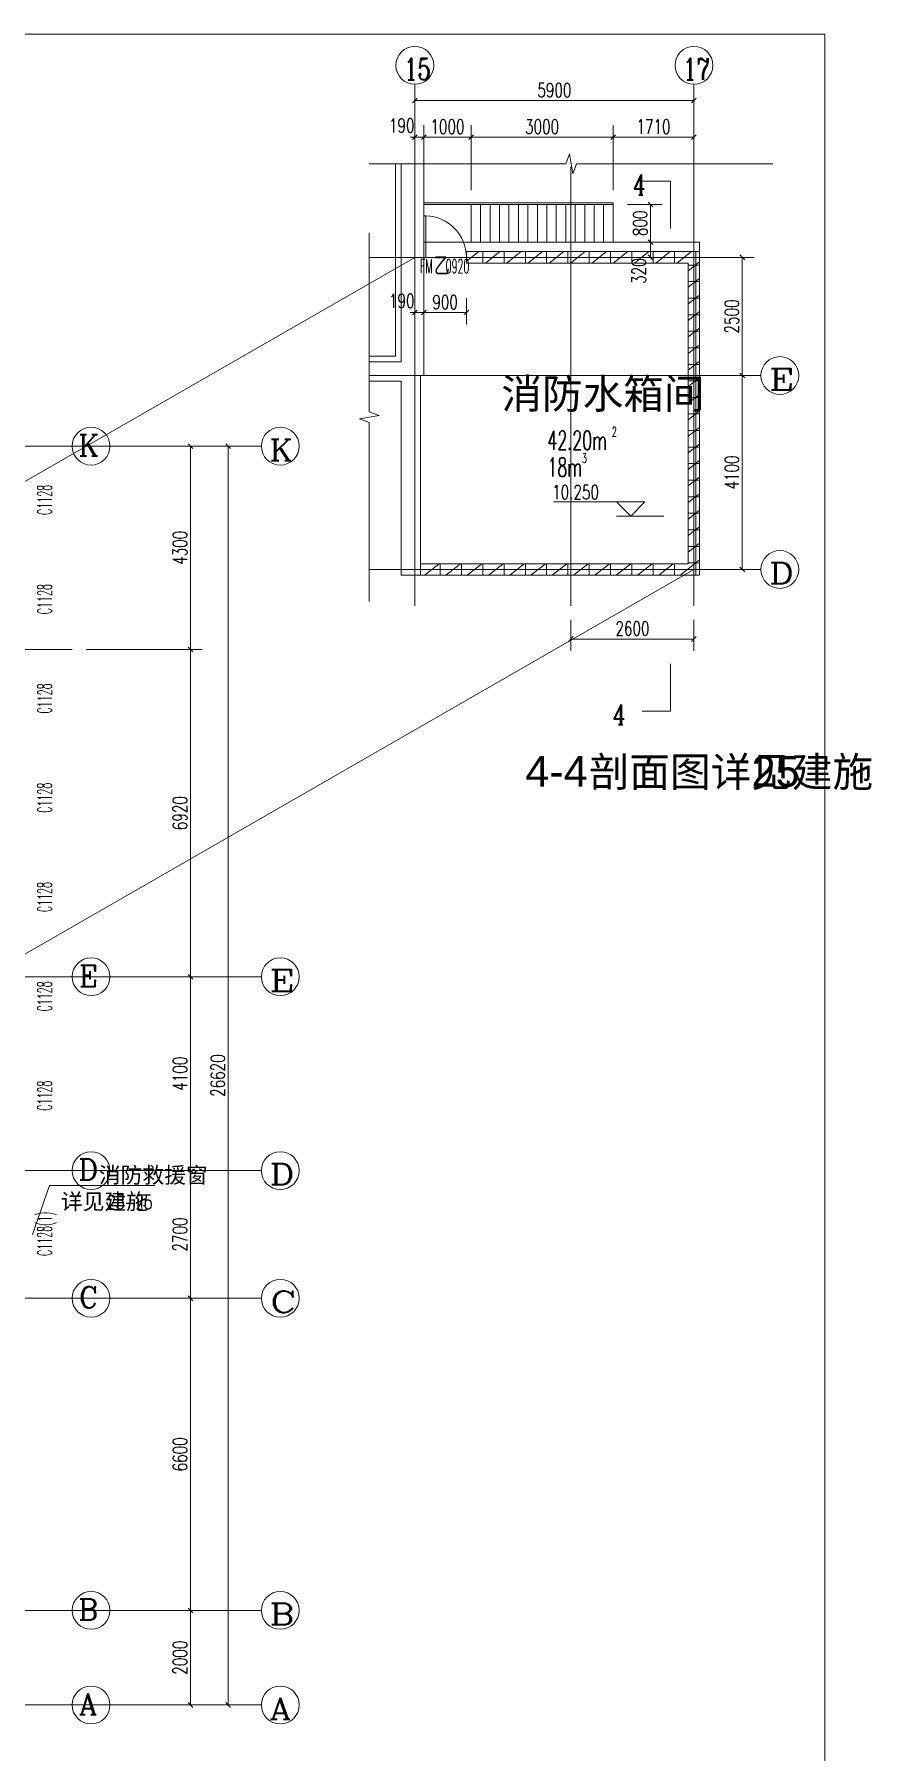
# Model space of a CAD drawing. Header units: millimetres. Extents: x -17321 to 106270, y -22341 to 35329.
# Drawn here: x 88572 to 106270, y -987 to 35329 of the extents above; entities that cross this region are included whole.
import ezdxf

# ---------------------------------------------------------------- set-up
doc = ezdxf.new("R2010")
doc.units = ezdxf.units.MM
doc.linetypes.add('IMPORT-DOTE _2_', pattern=[0])
doc.linetypes.add('轴网线', pattern=[22.24, 12.7, -3.18, 3.18, -3.18])
for name, color, linetype, lineweight in [('AXIS', 85, 'Continuous', 9), ('AXIS_TEXT', 250, 'Continuous', 9), ('DIM_ELEV', 193, 'Continuous', 9), ('DIM_LEAD', 3, 'Continuous', 9), ('DIM_SYMB', 3, 'Continuous', 9), ('DOTE', 157, 'IMPORT-DOTE _2_', 9), ('PUB_DIM', 135, 'Continuous', 9), ('PUB_HATCH', 8, 'Continuous', 9), ('PUB_TEXT', 250, 'Continuous', 9), ('PUB_TITLE', 4, 'Continuous', 9), ('S-GRID', 1, 'Continuous', 13), ('S-GRID-IDEN', 1, 'Continuous', 18), ('SURFACE', 11, 'Continuous', 9), ('WALL', 250, 'Continuous', 9), ('WINDOW', 93, 'Continuous', 9), ('WINDOW_TEXT', 250, 'Continuous', 9), ('建筑面层', 213, 'Continuous', 9), ('记者站1205_t3_2__3F导出_dwg', 8, 'Continuous', 9)]:
    doc.layers.add(name, color=color, linetype=linetype, lineweight=lineweight)
doc.styles.add('Arial_2', font='arial.ttf', dxfattribs={"height": 629.266735})
doc.styles.add('Arial_7', font='arial.ttf', dxfattribs={"height": 652.401541})
doc.styles.add('Complex', font='complex_.ttf', dxfattribs={"width": 0.705882, "height": 425})
doc.styles.add('Complex_10', font='complex_.ttf', dxfattribs={"width": 1.4, "height": 452.54834})
doc.styles.add('Complex_11', font='complex_.ttf', dxfattribs={"width": 1.105263, "height": 452.54834})
doc.styles.add('Complex_16', font='complex_.ttf', dxfattribs={"height": 450})
doc.styles.add('Complex_4', font='complex_.ttf', dxfattribs={"width": 1.3125, "height": 452.54834})
doc.styles.add('Complex_5', font='complex_.ttf', dxfattribs={"width": 0.724138, "height": 452.54834})
doc.styles.add('Complex_8', font='complex_.ttf', dxfattribs={"width": 1.166667, "height": 452.54834})
doc.styles.add('Complex_9', font='complex_.ttf', dxfattribs={"width": 1.235294, "height": 452.54834})
doc.styles.add('Simplex', font='simplex_.ttf', dxfattribs={"width": 0.494118, "height": 297.5})
doc.styles.add('Simplex_1', font='simplex_.ttf', dxfattribs={"width": 0.7, "height": 350})
doc.styles.add('Simplex_10', font='simplex_.ttf', dxfattribs={"width": 0.6125, "height": 400})
doc.styles.add('Simplex_2', font='simplex_.ttf', dxfattribs={"width": 0.706, "height": 297.5})
doc.styles.add('Simplex_6', font='simplex_.ttf', dxfattribs={"height": 337.588652})
doc.styles.add('Simplex_7', font='simplex_.ttf', dxfattribs={"width": 0.705882, "height": 297.5})
doc.styles.add('Simplex_9', font='simplex_.ttf', dxfattribs={"width": 0.6125, "height": 200})
pattern_1 = [(0, (0, 0), (0, 350), []), (37.875, (400, 0), (-169.615277, 218.076657), []), (90, (400, 0), (-450, 3e-14), [])]

# ---------------------------------------------------------------- blocks, each defined once
blk = doc.blocks.new('记者站1205_t3_2__3F导出_dwg__ArchTick-1307847-建模-三层平面图')
at = {"layer": 'PUB_DIM'}
blk.add_line((-0.5, -0.5), (0.5, 0.5), dxfattribs=at)
blk = doc.blocks.new('记者站1205_t3_2__3F导出_dwg__ArchTick-1307849-建模-三层平面图')
at = {"layer": 'AXIS'}
blk.add_line((-0.5, -0.5), (0.5, 0.5), dxfattribs=at)
blk = doc.blocks.new('记者站1205_t3_2__3F导出_dwg_$DorLib2D$00000001-1307850-建模-三层平面图')
at = {"layer": 'WINDOW', "flags": 128}
blk.add_lwpolyline([(0.5, 0.975), (0.5, 0), (0.45, 0), (0.45, 0.975)], close=True, dxfattribs=at)
at = {"layer": 'WINDOW'}
blk.add_arc((0.475, 0), 0.975, 91.4693, 180, dxfattribs=at)
blk = doc.blocks.new('记者站1205_t3_2__3F导出_dwg-1307846-建模-三层平面图')
at = {"layer": 'PUB_HATCH'}
h = blk.add_hatch(dxfattribs=at)
h.set_pattern_fill('FP_14', color=256, style=0, pattern_type=2)
h.set_pattern_definition(pattern_1)
h.paths.add_polyline_path([(2671381, 462557), (2671621, 462797), (2666691, 462797), (2666691, 462557)], flags=0)
h = blk.add_hatch(dxfattribs=at)
h.set_pattern_fill('FP_14', color=256, style=0, pattern_type=2)
h.set_pattern_definition(pattern_1)
h.paths.add_polyline_path([(2671621, 455957), (2671621, 462797), (2671381, 462557), (2671381, 456197)], flags=0)
h = blk.add_hatch(dxfattribs=at)
h.set_pattern_fill('FP_14', color=256, style=0, pattern_type=2)
h.set_pattern_definition(pattern_1)
h.paths.add_polyline_path([(2671621, 455957), (2671381, 456197), (2665721, 456197), (2665721, 455957)], flags=0)
at = {"layer": 'AXIS'}
for p, q in [((2665601, 463965), (2665601, 466337)), ((2671501, 463965), (2671501, 466337)), ((2671891, 460177), (2672917, 460177)), ((2658357, 458684), (2662357, 458684)), ((2661657, 432064), (2661657, 458684)), ((2671891, 456077), (2672917, 456077)), ((2658357, 447464), (2662357, 447464)), ((2658357, 443364), (2662357, 443364)), ((2658357, 440664), (2662357, 440664)), ((2658357, 434064), (2662357, 434064)), ((2658357, 432064), (2662357, 432064))]:
    blk.add_line(p, q, dxfattribs=at)
at = {"layer": 'AXIS', "flags": 128}
for points in [[(2661107, 458684), (2658657, 458684), (2661907, 458684)], [(2660857, 432064), (2660857, 434064), (2660857, 440664), (2660857, 443364), (2660857, 447464), (2660857, 454384), (2660857, 458684)], [(2661107, 432064), (2658657, 432064), (2661907, 432064)]]:
    blk.add_lwpolyline(points, dxfattribs=at)
for points in [[(2661107, 454384), (2658657, 454384)], [(2661107, 447464), (2658657, 447464)], [(2661107, 443364), (2658657, 443364)], [(2661107, 440664), (2658657, 440664)], [(2661107, 434064), (2658657, 434064)]]:
    blk.add_lwpolyline(points, close=True, dxfattribs=at)
at = {"layer": 'AXIS'}
for centre in [(2665601, 466737), (2671501, 466737), (2673317, 460177), (2662757, 458684), (2673317, 456077), (2662757, 447464), (2662757, 443364), (2662757, 440664), (2662757, 434064), (2662757, 432064)]:
    blk.add_circle(centre, 400, dxfattribs=at)
at = {"layer": 'DIM_ELEV'}
blk.add_line((2670866, 457207), (2669866, 457207), dxfattribs=at)
at = {"layer": 'DIM_ELEV', "flags": 128}
blk.add_lwpolyline([(2669866, 457507), (2670166, 457207), (2670466, 457507), (2668533, 457507)], dxfattribs=at)
at = {"layer": 'DIM_LEAD', "flags": 128}
blk.add_lwpolyline([(2657517, 442014), (2657881, 443053), (2660102, 443053)], dxfattribs=at)
at = {"layer": 'DIM_SYMB', "flags": 128}
for points in [[(2664638, 464656), (2668791, 464656), (2668868, 464866), (2668942, 464446), (2669016, 464656), (2673169, 464656)], [(2671006, 463286), (2671006, 464286), (2670406, 464286)], [(2664638, 455398), (2664638, 459184), (2664428, 459261), (2664848, 459335), (2664638, 459409), (2664638, 463196)], [(2670406, 453083), (2671006, 453083), (2671006, 454083)]]:
    blk.add_lwpolyline(points, dxfattribs=at)
at = {"layer": 'DOTE', "linetype": 'Continuous'}
for p, q in [((2665601, 455311), (2665601, 464591)), ((2668901, 455311), (2668901, 464591)), ((2671501, 455311), (2671501, 464591)), ((2664638, 462677), (2672223, 462677)), ((2664638, 460177), (2672223, 460177)), ((2567617, 458684), (2658357, 458684)), ((2664638, 456077), (2672223, 456077)), ((2648412, 454384), (2658357, 454384)), ((2567617, 447464), (2658357, 447464)), ((2567617, 443364), (2658357, 443364)), ((2567617, 440664), (2658357, 440664)), ((2567617, 434064), (2658357, 434064)), ((2567617, 432064), (2658357, 432064))]:
    blk.add_line(p, q, dxfattribs=at)
at = {"layer": 'PUB_DIM'}
for p, q in [((2665601, 464748), (2665601, 466243)), ((2665601, 465993), (2671501, 465993)), ((2671501, 464748), (2671501, 466243)), ((2665601, 464097), (2665601, 465470)), ((2671501, 464097), (2671501, 465470)), ((2670091, 463797), (2670831, 463797)), ((2670091, 462677), (2670831, 462677)), ((2672191, 462677), (2672773, 462677)), ((2665601, 461815), (2665601, 461259)), ((2666691, 461815), (2666691, 461259)), ((2672191, 456077), (2672773, 456077)), ((2668901, 455011), (2668901, 454356)), ((2671501, 455011), (2671501, 454356)), ((2668901, 454606), (2671501, 454606))]:
    blk.add_line(p, q, dxfattribs=at)
at = {"layer": 'PUB_DIM', "flags": 128}
for points in [[(2665791, 465220), (2665601, 465220), (2665501, 465220)], [(2671501, 465220), (2669791, 465220), (2666791, 465220), (2665791, 465220), (2665891, 465220)], [(2670581, 462677), (2670581, 462997), (2670581, 463797)], [(2672523, 456077), (2672523, 460177), (2672523, 462677)], [(2665791, 461509), (2665601, 461509), (2665501, 461509)], [(2666691, 461509), (2665791, 461509), (2665891, 461509)]]:
    blk.add_lwpolyline(points, dxfattribs=at)
for points in [[(2665791, 465470), (2665791, 464097)], [(2666791, 465470), (2666791, 464097)], [(2669791, 465470), (2669791, 464097)], [(2670831, 462997), (2670091, 462997)], [(2665791, 461259), (2665791, 461815)], [(2672773, 460177), (2672191, 460177)]]:
    blk.add_lwpolyline(points, close=True, dxfattribs=at)
at = {"layer": 'PUB_TITLE', "flags": 128}
blk.add_lwpolyline([(2551665, 409993), (2674265, 409993), (2674265, 467393), (2551665, 467393)], close=True, dxfattribs=at)
at = {"layer": 'SURFACE', "flags": 128}
blk.add_lwpolyline([(2664638, 460587), (2665191, 460587), (2665191, 462677), (2665191, 464656)], dxfattribs=at)
at = {"layer": 'WALL'}
for p, q in [((2665601, 462677), (2643487, 449964)), ((2665791, 462557), (2665791, 462797)), ((2671501, 456077), (2649387, 443364))]:
    blk.add_line(p, q, dxfattribs=at)
at = {"layer": 'WALL', "flags": 128}
blk.add_lwpolyline([(2665791, 464656), (2665311, 464656), (2665311, 462677), (2665311, 460467), (2664638, 460467), (2664638, 460057), (2665311, 460057), (2665311, 455957), (2665721, 455957), (2665721, 460177), (2665791, 460177), (2665791, 462677)], close=True, dxfattribs=at)
blk.add_lwpolyline([(2665721, 455957), (2671621, 455957), (2671621, 462797), (2666691, 462797), (2666691, 462557), (2671381, 462557), (2671381, 456197), (2665721, 456197)], dxfattribs=at)
at = {"layer": '建筑面层'}
for p, q in [((2666991, 463797), (2666991, 462997)), ((2667191, 463797), (2667191, 462997)), ((2667391, 463797), (2667391, 462997)), ((2667591, 463797), (2667591, 462997)), ((2667791, 463797), (2667791, 462997)), ((2667991, 463797), (2667991, 462997)), ((2668191, 463797), (2668191, 462997)), ((2668391, 463797), (2668391, 462997)), ((2668591, 463797), (2668591, 462997)), ((2668791, 463797), (2668791, 462997)), ((2668991, 463797), (2668991, 462997)), ((2669191, 463797), (2669191, 462997)), ((2669391, 463797), (2669391, 462997)), ((2669591, 463797), (2669591, 462997))]:
    blk.add_line(p, q, dxfattribs=at)
at = {"layer": '建筑面层', "flags": 128}
for points in [[(2666791, 463797), (2666791, 462997), (2666791, 463797), (2665791, 463797), (2665791, 463827), (2669791, 463827), (2669791, 463797), (2665791, 463797), (2665791, 462997)], [(2671621, 462797), (2671621, 462997), (2665791, 462997), (2666791, 462997)]]:
    blk.add_lwpolyline(points, dxfattribs=at)
blk.add_lwpolyline([(2669791, 463797), (2666791, 463797), (2666791, 462997), (2669791, 462997)], close=True, dxfattribs=at)
at = {"xscale": 100, "yscale": 100, "zscale": 100}
for name, p, rotation in [('记者站1205_t3_2__3F导出_dwg__ArchTick-1307847-建模-三层平面图', (2665601, 465993), 180), ('记者站1205_t3_2__3F导出_dwg__ArchTick-1307847-建模-三层平面图', (2665791, 465220), 180), ('记者站1205_t3_2__3F导出_dwg__ArchTick-1307847-建模-三层平面图', (2665791, 465220), 180), ('记者站1205_t3_2__3F导出_dwg__ArchTick-1307847-建模-三层平面图', (2666791, 465220), 180), ('记者站1205_t3_2__3F导出_dwg__ArchTick-1307847-建模-三层平面图', (2669791, 465220), 180), ('记者站1205_t3_2__3F导出_dwg__ArchTick-1307847-建模-三层平面图', (2670581, 463797), 90), ('记者站1205_t3_2__3F导出_dwg__ArchTick-1307847-建模-三层平面图', (2670581, 462997), 90), ('记者站1205_t3_2__3F导出_dwg__ArchTick-1307847-建模-三层平面图', (2670581, 462997), 270), ('记者站1205_t3_2__3F导出_dwg__ArchTick-1307847-建模-三层平面图', (2670581, 462677), 270), ('记者站1205_t3_2__3F导出_dwg__ArchTick-1307847-建模-三层平面图', (2672523, 462677), 90), ('记者站1205_t3_2__3F导出_dwg__ArchTick-1307847-建模-三层平面图', (2665791, 461509), 180), ('记者站1205_t3_2__3F导出_dwg__ArchTick-1307847-建模-三层平面图', (2665791, 461509), 180), ('记者站1205_t3_2__3F导出_dwg__ArchTick-1307847-建模-三层平面图', (2672523, 460177), 270), ('记者站1205_t3_2__3F导出_dwg__ArchTick-1307847-建模-三层平面图', (2672523, 460177), 90), ('记者站1205_t3_2__3F导出_dwg__ArchTick-1307849-建模-三层平面图', (2660857, 458684), 90), ('记者站1205_t3_2__3F导出_dwg__ArchTick-1307849-建模-三层平面图', (2661657, 458684), 90), ('记者站1205_t3_2__3F导出_dwg__ArchTick-1307847-建模-三层平面图', (2672523, 456077), 270), ('记者站1205_t3_2__3F导出_dwg__ArchTick-1307849-建模-三层平面图', (2660857, 454384), 90), ('记者站1205_t3_2__3F导出_dwg__ArchTick-1307849-建模-三层平面图', (2660857, 454384), 270), ('记者站1205_t3_2__3F导出_dwg__ArchTick-1307847-建模-三层平面图', (2668901, 454606), 180), ('记者站1205_t3_2__3F导出_dwg__ArchTick-1307849-建模-三层平面图', (2660857, 447464), 90), ('记者站1205_t3_2__3F导出_dwg__ArchTick-1307849-建模-三层平面图', (2660857, 447464), 270), ('记者站1205_t3_2__3F导出_dwg__ArchTick-1307849-建模-三层平面图', (2660857, 443364), 90), ('记者站1205_t3_2__3F导出_dwg__ArchTick-1307849-建模-三层平面图', (2660857, 443364), 270), ('记者站1205_t3_2__3F导出_dwg__ArchTick-1307849-建模-三层平面图', (2660857, 440664), 90), ('记者站1205_t3_2__3F导出_dwg__ArchTick-1307849-建模-三层平面图', (2660857, 440664), 270), ('记者站1205_t3_2__3F导出_dwg__ArchTick-1307849-建模-三层平面图', (2660857, 434064), 90), ('记者站1205_t3_2__3F导出_dwg__ArchTick-1307849-建模-三层平面图', (2660857, 434064), 270), ('记者站1205_t3_2__3F导出_dwg__ArchTick-1307849-建模-三层平面图', (2660857, 432064), 270), ('记者站1205_t3_2__3F导出_dwg__ArchTick-1307849-建模-三层平面图', (2661657, 432064), 270)]:
    blk.add_blockref(name, p, dxfattribs=dict(at, rotation=rotation))
for p in [(2671501, 465993), (2665601, 465220), (2666791, 465220), (2669791, 465220), (2671501, 465220), (2665601, 461509), (2666691, 461509), (2671501, 454606)]:
    blk.add_blockref('记者站1205_t3_2__3F导出_dwg__ArchTick-1307847-建模-三层平面图', p, dxfattribs=at)
at = {"extrusion": (0, 0, -1), "xscale": 900, "yscale": 900, "zscale": 900}
blk.add_blockref('记者站1205_t3_2__3F导出_dwg_$DorLib2D$00000001-1307850-建模-三层平面图', (-2666241, 462677), dxfattribs=at)
at = {"layer": 'AXIS', "color": 7, "char_height": 297.5, "attachment_point": 2, "rotation": 90, "line_spacing_factor": 1.125731, "style": 'Simplex_2'}
for s, insert, width in [('4300', (2660488, 456534), 917.9), ('6920', (2660488, 450924), 917.9), ('4100', (2660488, 445414), 871.28), ('26620', (2661288, 445374), 1147.37), ('2700', (2660488, 442014), 917.9), ('6600', (2660488, 437364), 917.9), ('2000', (2660488, 433064), 917.9)]:
    blk.add_mtext(s, dxfattribs=dict(at, insert=insert, width=width))
at = {"layer": 'AXIS_TEXT', "color": 7, "attachment_point": 1, "line_spacing_factor": 1.141342}
for s, insert, char_height, width, style in [('15', (2665374, 466886), 452.5, 646.01, 'Complex_5'), ('17', (2671274, 466886), 452.5, 646.01, 'Complex_5'), ('\\fComplex|b0|i0|c134|p2|;\\W1.3125;E', (2673090, 460327), 452.55, 700.75, 'Complex_4'), ('\\fComplex|b0|i0|c134|p2|;\\W1.10526;K', (2662530, 458834), 452.55, 618.63, 'Complex_11'), ('\\fComplex|b0|i0|c134|p2|;\\W1.23529;D', (2673090, 456227), 452.55, 689.8, 'Complex_9'), ('\\fComplex|b0|i0|c134|p2|;\\W1.3125;E', (2662530, 447614), 452.55, 700.75, 'Complex_4'), ('\\fComplex|b0|i0|c134|p2|;\\W1.23529;D', (2662530, 443514), 452.55, 689.8, 'Complex_9'), ('\\fComplex|b0|i0|c134|p2|;\\W1.4;C', (2662530, 440814), 452.55, 750.02, 'Complex_10'), ('\\fComplex|b0|i0|c134|p2|;\\W1.23529;B', (2662530, 434214), 452.55, 689.8, 'Complex_9'), ('\\fComplex|b0|i0|c134|p2|;\\W1.16667;A', (2662530, 432214), 452.55, 624.11, 'Complex_8')]:
    blk.add_mtext(s, dxfattribs=dict(at, insert=insert, char_height=char_height, width=width, style=style))
at = {"layer": 'PUB_DIM', "color": 7, "char_height": 297.5, "attachment_point": 2, "line_spacing_factor": 1.125731, "style": 'Simplex_2'}
for s, insert, width in [('5900', (2668551, 466362), 917.9), ('190', (2665324, 465615), 641.81), ('1000', (2666291, 465589), 871.28), ('3000', (2668291, 465589), 917.9), ('1710', (2670646, 465589), 824.67), ('190', (2665324, 461904), 641.81), ('900', (2666241, 461878), 688.42), ('2600', (2670201, 454975), 917.9)]:
    blk.add_mtext(s, dxfattribs=dict(at, insert=insert, width=width))
at = {"layer": 'PUB_DIM', "color": 7, "char_height": 297.5, "attachment_point": 2, "rotation": 90, "line_spacing_factor": 1.125731, "style": 'Simplex_2'}
for s, insert, width in [('800', (2670213, 463397), 688.42), ('320', (2670187, 462387), 688.42), ('2500', (2672154, 461427), 917.9), ('4100', (2672154, 458127), 871.28)]:
    blk.add_mtext(s, dxfattribs=dict(at, insert=insert, width=width))
at = {"layer": 'PUB_TEXT', "color": 7, "attachment_point": 1}
for s, insert, char_height, width, line_spacing_factor, style in [('\\fComplex|b0|i0|c134|p2|;\\W.70588;4', (2670218, 464426), 425, 354.76, 1.141342, 'Complex'), ('\\fSimplex|b0|i0|c134|p2|;\\W.6125;2', (2669764, 459091), 200, 134.99, 1.125731, 'Simplex_9'), ('42.20m', (2668404, 459008), 400, 1619.81, 1.125731, 'Simplex_10'), ('18m', (2668404, 458439), 400, 891.86, 1.125731, 'Simplex_10'), ('\\fSimplex|b0|i0|c134|p2|;\\W.6125;3', (2669131, 458531), 200, 134.99, 1.125731, 'Simplex_9'), ('10.250', (2668503, 457860), 297.5, 1215.49, 1.125731, 'Simplex_7'), ('\\fComplex|b0|i0|c134|p2|;\\W.70588;4', (2669792, 453223), 425, 354.76, 1.141342, 'Complex'), ('4-4', (2667937, 452134), 652.4, 1838.31, 0.941778, 'Arial_7'), ('剖面图详见建施', (2669279, 452110), 629.3, 8275.21, 0.941778, 'Arial_2'), ('25', (2672719, 452134), 652.4, 1225.54, 0.941778, 'Arial_7'), ('消防救援窗', (2658922, 443440), 337.6, 2726.21, 1.125731, 'Simplex_6'), ('详见建施', (2658119, 442880), 337.6, 2180.97, 1.125731, 'Simplex_6'), ('25-25', (2659102, 442846), 297.5, 1219.08, 1.125731, 'Simplex_7')]:
    blk.add_mtext(s, dxfattribs=dict(at, insert=insert, char_height=char_height, width=width, line_spacing_factor=line_spacing_factor, style=style))
at = {"layer": 'PUB_TEXT', "color": 155, "insert": (2667431, 460107), "char_height": 629.3, "width": 5910.86, "attachment_point": 1, "line_spacing_factor": 0.941778, "style": 'Arial_2'}
blk.add_mtext('消防水箱间', dxfattribs=at)
at = {"layer": 'WINDOW_TEXT', "color": 7, "attachment_point": 1, "line_spacing_factor": 1.125731}
for s, insert, char_height, width, style in [('\\fSimplex|b0|i0|c134|p2|;\\W.7;乙', (2666006, 462684), 350, 388.07, 'Simplex_1'), ('FM', (2665712, 462641), 297.5, 344.21, 'Simplex'), ('0920', (2666251, 462641), 297.5, 645.4, 'Simplex')]:
    blk.add_mtext(s, dxfattribs=dict(at, insert=insert, char_height=char_height, width=width, style=style))
at = {"layer": 'WINDOW_TEXT', "color": 30, "char_height": 297.5, "attachment_point": 1, "rotation": 90, "line_spacing_factor": 1.125731, "style": 'Simplex'}
for s, insert, width in [('C1128', (2657627, 457230), 785.23), ('C1128', (2657627, 455130), 785.23), ('C1128', (2657627, 453030), 785.23), ('C1128', (2657627, 450930), 785.23), ('C1128', (2657627, 448830), 785.23), ('C1128', (2657627, 446730), 785.23), ('C1128', (2657627, 444630), 785.23), ('C1128(1)', (2657627, 441559), 1143.78)]:
    blk.add_mtext(s, dxfattribs=dict(at, insert=insert, width=width))
blk = doc.blocks.new('轴网 - 宽度系数 1-579523-建模-三层平面图')
at = {"layer": 'S-GRID-IDEN'}
blk.add_circle((0, 0), 4, dxfattribs=at)

msp = doc.modelspace()

# ---------------------------------------------------------------- linework, layer by layer
at = {"layer": 'S-GRID', "linetype": '轴网线'}
for p, q in [((-8370, 26620), (89370, 26620)), ((-8370, 15400), (89370, 15400)), ((-8370, 11300), (89370, 11300)), ((-8370, 8600), (89370, 8600)), ((-8370, 2000), (89370, 2000)), ((-8370, 0), (89370, 0))]:
    msp.add_line(p, q, dxfattribs=at)

# ---------------------------------------------------------------- block references
at = {"layer": 'S-GRID-IDEN', "xscale": 99.99999999999991, "yscale": 99.99999999999991, "zscale": 99.99999999999991, "rotation": 269.9999999999997}
for p in [(89770, 26620), (89770, 15400), (89770, 11300), (89770, 8600), (89770, 2000), (89770, 0)]:
    msp.add_blockref('轴网 - 宽度系数 1-579523-建模-三层平面图', p, dxfattribs=at)
at = {"layer": '记者站1205_t3_2__3F导出_dwg', "color": 4}
msp.add_blockref('记者站1205_t3_2__3F导出_dwg-1307846-建模-三层平面图', (-2568987, -432064), dxfattribs=at)

# ---------------------------------------------------------------- texts
at = {"layer": 'S-GRID-IDEN', "lineweight": 13, "char_height": 450, "attachment_point": 1, "style": 'Complex_16'}
for s, insert, width in [('\\fComplex|b0|i0|c134|p2|;K', (89498, 26866), 577.21), ('\\fComplex|b0|i0|c134|p2|;E', (89512, 15646), 545.15), ('\\fComplex|b0|i0|c134|p2|;D', (89498, 11546), 577.21), ('\\fComplex|b0|i0|c134|p2|;C', (89512, 8846), 545.15), ('\\fComplex|b0|i0|c134|p2|;B', (89498, 2246), 577.21), ('\\fComplex|b0|i0|c134|p2|;A', (89512, 246), 545.15)]:
    msp.add_mtext(s, dxfattribs=dict(at, insert=insert, width=width))

doc.saveas('drawing.dxf')
